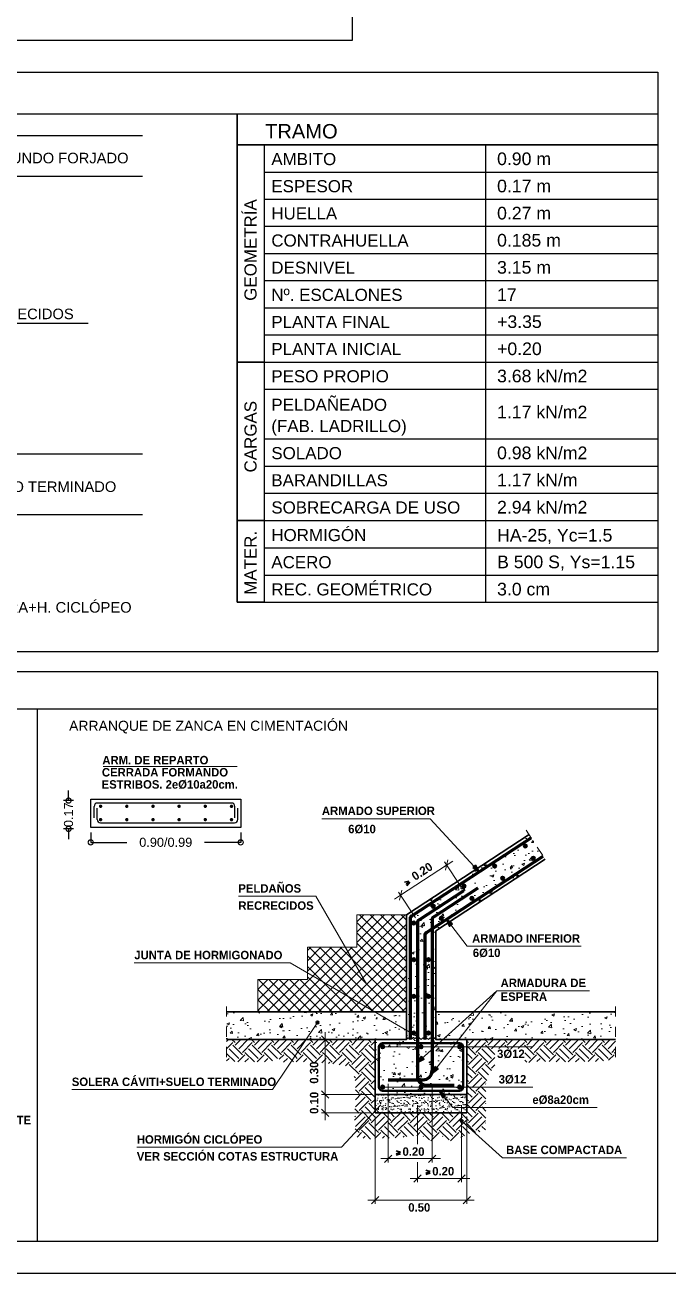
# Model space of a CAD drawing. Extents: x 2455 to 9764, y -806 to 181.
# Drawn here: x 4833.08 to 4839.43, y -582.59 to -570.25 of the extents above; entities that cross this region are included whole.
import ezdxf

# ---------------------------------------------------------------- set-up
doc = ezdxf.new("R2010")
doc.units = 0
doc.header["$LTSCALE"] = 0.2
doc.header["$MEASUREMENT"] = 0
for name, pattern in [('CONTINUA', [0]), ('DASHDOT', [1, 0.5, -0.25, 0, -0.25]), ('PUNTOS2', [0.125, 0, -0.125])]:
    doc.linetypes.add(name, pattern=pattern)
doc.layers.get('0').update_dxf_attribs({"linetype": 'CONTINUOUS'})
for name, color, linetype, lineweight in [('0-CYPE0', 1, 'CONTINUOUS', 13), ('0-CYPE1', 2, 'CONTINUOUS', 18), ('0-CYPE2', 4, 'CONTINUOUS', 35), ('0-CYPE3', 5, 'CONTINUOUS', 50), ('0-CYPE4', 6, 'CONTINUOUS', 70)]:
    doc.layers.add(name, color=color, linetype=linetype, lineweight=lineweight)
doc.layers.add('01_cartela', color=6, linetype='CONTINUOUS', plot=False)
for name, color, linetype in [('01_cotas', 4, 'CONTINUOUS'), ('01_mono instalaciones', 2, 'CONTINUOUS'), ('01_seccion', 7, 'CONTINUOUS'), ('01_textos', 7, 'CONTINUOUS'), ('CUADRO_LINEAS', 7, 'CONTINUOUS'), ('ESC_LINEAS_DE_LA_TABLA', 2, 'CONTINUOUS'), ('MUEBLES', 5, 'CONTINUOUS'), ('UNI_CORTANTES', 3, 'CONTINUOUS'), ('W', 7, 'CONTINUOUS')]:
    doc.layers.add(name, color=color, linetype=linetype)
doc.styles.add('BERNARDO', font='GOTHICB.TTF')
doc.styles.add('Estilo1', font='swissel.ttf')
doc.styles.add('ROMANS', font='romans')
doc.dimstyles.new('DECIMAL-50', dxfattribs={"dimtxt": 0.08, "dimasz": 0.15, "dimexe": 0.05, "dimexo": 0.05, "dimgap": 0.09, "dimtad": 0, "dimzin": 0, "dimdsep": 46, "dimtxsty": 'ROMANS', "dimblk": 'DOTSMALL', "dimcen": 0.09, "dimclrt": 7, "dimadec": 0, "dimazin": 0, "dimtfac": 1.38, "dimtix": 1, "dimtofl": 0, "dimtmove": 2, "dimatfit": 3, "dimldrblk": 'OBLIQUE', "dimfxl": 1, "dimtolj": 1, "dimtzin": 0, "dimarcsym": 0})

# ---------------------------------------------------------------- blocks, each defined once
blk = doc.blocks.new('_DotSmall')
at = {"color": 0, "linetype": 'ByBlock', "const_width": 0.5}
blk.add_lwpolyline([(-0.0625, 0, 1), (0.0625, 0, 1)], format="xyb", close=True, dxfattribs=at)
blk = doc.blocks.new('*D787')
at = {"layer": '01_cotas', "color": 0, "linetype": 'PUNTOS2', "lineweight": -2, "transparency": 16777216}
for p, q in [((4833.726, -578.231), (4833.726, -578.378)), ((4835.209, -578.231), (4835.209, -578.378))]:
    blk.add_line(p, q, dxfattribs=at)
at = {"layer": '01_cotas', "color": 0, "lineweight": -2, "transparency": 16777216}
for p, q in [((4833.726, -578.328), (4834.084, -578.328)), ((4835.209, -578.328), (4834.851, -578.328))]:
    blk.add_line(p, q, dxfattribs=at)
at = {"layer": '01_cotas', "color": 0, "lineweight": -2, "transparency": 16777216, "xscale": 0.1, "yscale": 0.1, "zscale": 0.1, "rotation": 180}
blk.add_blockref('_DotSmall', (4833.726, -578.328), dxfattribs=at)
at = {"layer": '01_cotas', "color": 0, "lineweight": -2, "transparency": 16777216, "xscale": 0.1, "yscale": 0.1, "zscale": 0.1}
blk.add_blockref('_DotSmall', (4835.209, -578.328), dxfattribs=at)
at = {"layer": '01_cotas', "color": 5, "transparency": 16777216, "insert": (4834.468, -578.328), "char_height": 0.09, "attachment_point": 5, "style": 'Estilo1'}
blk.add_mtext('\\A1;0.90/0.99', dxfattribs=at)
blk = doc.blocks.new('*D789')
at = {"layer": '01_cotas', "color": 0, "linetype": 'PUNTOS2', "lineweight": -2, "transparency": 16777216}
for p, q in [((4833.557, -577.915), (4833.457, -577.915)), ((4833.557, -578.195), (4833.457, -578.195))]:
    blk.add_line(p, q, dxfattribs=at)
at = {"layer": '01_cotas', "color": 0, "lineweight": -2, "transparency": 16777216}
for p, q in [((4833.507, -577.915), (4833.507, -577.815)), ((4833.507, -578.195), (4833.507, -578.295))]:
    blk.add_line(p, q, dxfattribs=at)
at = {"layer": '01_cotas', "color": 0, "lineweight": -2, "transparency": 16777216, "xscale": 0.1, "yscale": 0.1, "zscale": 0.1}
for p, rotation in [((4833.507, -577.915), 270), ((4833.507, -578.195), 90)]:
    blk.add_blockref('_DotSmall', p, dxfattribs=dict(at, rotation=rotation))
at = {"layer": '01_cotas', "color": 5, "transparency": 16777216, "insert": (4833.507, -578.055), "char_height": 0.09, "attachment_point": 5, "rotation": 90, "style": 'Estilo1'}
blk.add_mtext('\\A1;0.17', dxfattribs=at)

msp = doc.modelspace()

# ---------------------------------------------------------------- hatches: boundary and pattern name
at = {"layer": '0-CYPE0'}
h = msp.add_hatch(dxfattribs=at)
h.set_pattern_fill('ID0', color=4, scale=1.812498, style=0, pattern_type=2)
h.set_pattern_definition([(50, (4833.89786, -581.98705), (0.2600064, -0.022747), [0.027187, -0.299062]), (355, (4833.89786, -581.98705), (-0.050297, 0.272669), [0.02175, -0.23925]), (100.4514, (4833.91952, -581.98894), (0.20971, 0.249922), [0.023106, -0.254163]), (46.184, (4833.89786, -581.91455), (0.386874, -0.060001), [0.040781, -0.448593]), (96.6356, (4833.9301, -581.91955), (0.338816, 0.353118), [0.034659, -0.381246]), (351.184, (4833.89786, -581.91455), (0.338814, 0.353118), [0.032625, -0.358875]), (21, (4833.9341, -581.93267), (0.216378, -0.1459496), [0.027187, -0.299062]), (326, (4833.9341, -581.93267), (0.088202, 0.262867), [0.02175, -0.23925]), (71.4514, (4833.95214, -581.94483), (0.304581, 0.116917), [0.023106, -0.254163]), (37.5, (4833.89786, -581.98705), (0.004408, 0.1206743), [0, -0.2363497, 0, -0.2428747, 0, -0.240156]), (7.5, (4833.89786, -581.98705), (0.0953628, 0.1429734), [0, -0.1384748, 0, -0.2309122, 0, -0.091531]), (327.5, (4833.81702, -581.98705), (0.1935095, -0.0081762), [0, -0.090625, 0, -0.2827496, 0, -0.375187]), (317.5, (4833.78077, -581.98705), (0.2114043, 0.036288), [0, -0.1178124, 0, -0.1877748, 0, -0.266437])])
h.paths.add_polyline_path([(4838.22, -578.495), (4838.061, -578.252), (4836.847, -579.045), (4836.847, -580.005), (4835.069, -580.005), (4835.069, -580.277), (4836.539, -580.277), (4836.539, -580.821), (4837.446, -580.821), (4837.446, -580.277), (4838.915, -580.277), (4838.915, -580.005), (4837.137, -580.005), (4837.137, -579.202)], flags=0)
h = msp.add_hatch(dxfattribs=at)
h.set_pattern_fill('ID1', color=2, scale=1.812498, style=0, pattern_type=2)
h.set_pattern_definition([(37.5, (4833.897856, -581.987047), (-0.001827, 0.0558775), [0, -0.04407994, 0, -0.04929994, 0, -0.04712494]), (7.5, (4833.897856, -581.98705), (0.0513227, 0.0818415), [0, -0.02377997, 0, -0.03972995, 0, -0.015225]), (327.5, (4833.862186, -581.987047), (0.0903095, 0.00016494), [0, -0.0145, 0, -0.05219993, 0, -0.0681499]), (317.5, (4833.862186, -581.98705), (0.0871775, 0.0254529), [0, -0.00725, 0, -0.03421996, 0, -0.03914995])])
h.paths.add_polyline_path([(4836.539, -581.002), (4836.539, -580.821), (4837.446, -580.821), (4837.446, -581.002)], flags=0)
at = {"layer": '0-CYPE2'}
h = msp.add_hatch(color=256, dxfattribs=at)
edge = h.paths.add_edge_path()
edge.add_arc((4838.023, -578.364), 0.0181, 0, 360)
for points in [[(4837.503, -578.578), (4837.566, -578.619), (4837.53, -578.554)], [(4837.302, -579.135), (4837.244, -579.089), (4837.273, -579.157)], [(4836.998, -580.443), (4836.956, -580.504), (4837.022, -580.47)], [(4837.132, -580.545), (4837.101, -580.613), (4837.16, -580.568)], [(4837.235, -580.83), (4837.176, -580.784), (4837.207, -580.853)]]:
    msp.add_hatch(color=256, dxfattribs=at).paths.add_polyline_path(points)
h = msp.add_hatch(color=256, dxfattribs=at)
edge = h.paths.add_edge_path()
edge.add_arc((4837.72, -578.562), 0.0181, 0, 360)
h = msp.add_hatch(color=256, dxfattribs=at)
edge = h.paths.add_edge_path()
edge.add_arc((4838.102, -578.485), 0.0181, 0, 360)
h = msp.add_hatch(color=256, dxfattribs=at)
edge = h.paths.add_edge_path()
edge.add_arc((4837.799, -578.683), 0.0181, 0, 360)
h = msp.add_hatch(color=256, dxfattribs=at)
edge = h.paths.add_edge_path()
edge.add_arc((4837.416, -578.76), 0.0181, 0, 360)
h = msp.add_hatch(color=256, dxfattribs=at)
edge = h.paths.add_edge_path()
edge.add_arc((4837.495, -578.882), 0.0181, 0, 360)
h = msp.add_hatch(color=256, dxfattribs=at)
edge = h.paths.add_edge_path()
edge.add_arc((4837.113, -578.959), 0.0181, 0, 360)
h = msp.add_hatch(color=256, dxfattribs=at)
edge = h.paths.add_edge_path()
edge.add_arc((4836.92, -579.126), 0.0181, 0, 360)
h = msp.add_hatch(color=256, dxfattribs=at)
edge = h.paths.add_edge_path()
edge.add_arc((4837.192, -579.08), 0.0181, 0, 360)
h = msp.add_hatch(color=256, dxfattribs=at)
edge = h.paths.add_edge_path()
edge.add_arc((4836.92, -579.488), 0.0181, 0, 360)
h = msp.add_hatch(color=256, dxfattribs=at)
edge = h.paths.add_edge_path()
edge.add_arc((4837.065, -579.488), 0.0181, 0, 360)
h = msp.add_hatch(color=256, dxfattribs=at)
edge = h.paths.add_edge_path()
edge.add_arc((4836.92, -579.851), 0.0181, 0, 360)
h = msp.add_hatch(color=256, dxfattribs=at)
edge = h.paths.add_edge_path()
edge.add_arc((4837.065, -579.851), 0.0181, 0, 360)
h = msp.add_hatch(color=256, dxfattribs=at)
edge = h.paths.add_edge_path()
edge.add_arc((4835.969, -580.11), 0.0136, 0, 360)
h = msp.add_hatch(color=256, dxfattribs=at)
edge = h.paths.add_edge_path()
edge.add_arc((4836.92, -580.213), 0.0181, 0, 360)
h = msp.add_hatch(color=256, dxfattribs=at)
edge = h.paths.add_edge_path()
edge.add_arc((4837.065, -580.213), 0.0181, 0, 360)
h = msp.add_hatch(color=256, dxfattribs=at)
edge = h.paths.add_edge_path()
edge.add_arc((4836.612, -580.349), 0.0181, 0, 360)
h = msp.add_hatch(color=256, dxfattribs=at)
edge = h.paths.add_edge_path()
edge.add_arc((4836.992, -580.349), 0.0181, 0, 360)
h = msp.add_hatch(color=256, dxfattribs=at)
edge = h.paths.add_edge_path()
edge.add_arc((4837.373, -580.349), 0.0181, 0, 360)
h = msp.add_hatch(color=256, dxfattribs=at)
edge = h.paths.add_edge_path()
edge.add_arc((4836.612, -580.748), 0.0181, 0, 360)
h = msp.add_hatch(color=256, dxfattribs=at)
edge = h.paths.add_edge_path()
edge.add_arc((4836.992, -580.748), 0.0181, 0, 360)
h = msp.add_hatch(color=256, dxfattribs=at)
edge = h.paths.add_edge_path()
edge.add_arc((4837.373, -580.748), 0.0181, 0, 360)
h = msp.add_hatch(color=256, dxfattribs=at)
edge = h.paths.add_edge_path()
edge.add_arc((4837.394, -581.083), 0.0136, 0, 360)

# ---------------------------------------------------------------- linework, layer by layer
for p, q in [((4818.032, -571.125), (4839.334, -571.125)), ((4833.197, -577.007), (4833.197, -582.272))]:
    msp.add_line(p, q)
at = {"color": 7}
for p, q in [((4835.174, -571.125), (4835.174, -575.955)), ((4839.334, -571.125), (4839.334, -575.955)), ((4835.174, -571.433), (4839.334, -571.433)), ((4835.174, -575.955), (4839.334, -575.955))]:
    msp.add_line(p, q, dxfattribs=at)
for points in [[(4818.032, -570.715), (4839.334, -570.715), (4839.334, -576.443), (4818.032, -576.443)], [(4835.174, -571.125), (4839.334, -571.125), (4839.334, -571.433), (4835.174, -571.433)], [(4818.032, -582.272), (4839.334, -582.272), (4839.334, -576.643), (4818.032, -576.643)]]:
    msp.add_lwpolyline(points, close=True, dxfattribs=at)
at = {"layer": '0-CYPE0', "color": 2}
for p, q in [((4835.773, -580.005), (4836.733, -579.045)), ((4835.876, -580.005), (4836.836, -579.045)), ((4836.358, -579.215), (4836.528, -579.045)), ((4836.358, -579.318), (4836.631, -579.045)), ((4836.358, -579.113), (4836.425, -579.045)), ((4836.847, -579.507), (4836.385, -579.045)), ((4836.847, -579.405), (4836.488, -579.045)), ((4836.847, -579.302), (4836.59, -579.045)), ((4836.847, -579.2), (4836.693, -579.045)), ((4836.847, -579.097), (4836.796, -579.045)), ((4835.979, -580.005), (4836.847, -579.136)), ((4836.847, -579.61), (4836.358, -579.121)), ((4836.081, -580.005), (4836.847, -579.239)), ((4836.847, -579.712), (4836.358, -579.223)), ((4835.568, -580.005), (4836.208, -579.365)), ((4835.671, -580.005), (4836.311, -579.365)), ((4835.869, -579.602), (4836.106, -579.365)), ((4835.869, -579.5), (4836.003, -579.365)), ((4835.869, -579.397), (4835.901, -579.365)), ((4836.525, -580.005), (4835.885, -579.365)), ((4836.627, -580.005), (4835.988, -579.365)), ((4836.73, -580.005), (4836.09, -579.365)), ((4836.184, -580.005), (4836.847, -579.341)), ((4836.832, -580.005), (4836.193, -579.365)), ((4836.847, -579.918), (4836.295, -579.365)), ((4836.847, -579.815), (4836.358, -579.326)), ((4836.422, -580.005), (4835.869, -579.451)), ((4836.286, -580.005), (4836.847, -579.444)), ((4836.32, -580.005), (4835.869, -579.554)), ((4836.217, -580.005), (4835.869, -579.657)), ((4836.389, -580.005), (4836.847, -579.546)), ((4836.491, -580.005), (4836.847, -579.649)), ((4835.379, -579.989), (4835.683, -579.685)), ((4835.379, -579.784), (4835.478, -579.685)), ((4835.379, -579.887), (4835.581, -579.685)), ((4835.602, -580.005), (4835.379, -579.782)), ((4835.704, -580.005), (4835.385, -579.685)), ((4835.466, -580.005), (4835.786, -579.685)), ((4835.807, -580.005), (4835.487, -579.685)), ((4835.91, -580.005), (4835.59, -579.685)), ((4836.012, -580.005), (4835.692, -579.685)), ((4836.115, -580.005), (4835.795, -579.685)), ((4836.594, -580.005), (4836.847, -579.751)), ((4835.499, -580.005), (4835.379, -579.885)), ((4836.696, -580.005), (4836.847, -579.854)), ((4835.397, -580.005), (4835.379, -579.987)), ((4836.799, -580.005), (4836.847, -579.956)), ((4835.069, -580.296), (4835.089, -580.277)), ((4835.154, -580.308), (4835.123, -580.277)), ((4835.154, -580.332), (4835.209, -580.277)), ((4835.19, -580.368), (4835.281, -580.277)), ((4835.346, -580.308), (4835.315, -580.277)), ((4835.346, -580.332), (4835.401, -580.277)), ((4835.382, -580.368), (4835.473, -580.277)), ((4835.538, -580.308), (4835.508, -580.277)), ((4835.538, -580.332), (4835.593, -580.277)), ((4835.574, -580.368), (4835.665, -580.277)), ((4835.731, -580.308), (4835.7, -580.277)), ((4835.731, -580.332), (4835.785, -580.277)), ((4835.767, -580.368), (4835.856, -580.278)), ((4835.856, -580.278), (4835.857, -580.277)), ((4835.923, -580.308), (4835.892, -580.277)), ((4835.923, -580.332), (4835.978, -580.277)), ((4836.044, -580.282), (4836.05, -580.277)), ((4836.115, -580.308), (4836.084, -580.277)), ((4836.115, -580.332), (4836.17, -580.277)), ((4836.151, -580.368), (4836.242, -580.277)), ((4836.307, -580.308), (4836.277, -580.277)), ((4836.307, -580.332), (4836.362, -580.277)), ((4836.343, -580.368), (4836.434, -580.277)), ((4836.5, -580.308), (4836.469, -580.277)), ((4837.461, -580.332), (4837.516, -580.277)), ((4837.497, -580.368), (4837.588, -580.277)), ((4837.653, -580.308), (4837.622, -580.277)), ((4837.653, -580.332), (4837.708, -580.277)), ((4837.689, -580.368), (4837.78, -580.277)), ((4837.845, -580.308), (4837.815, -580.277)), ((4837.845, -580.332), (4837.9, -580.277)), ((4837.881, -580.368), (4837.972, -580.277)), ((4838.038, -580.308), (4838.007, -580.277)), ((4838.038, -580.332), (4838.092, -580.277)), ((4838.074, -580.368), (4838.164, -580.277)), ((4838.23, -580.308), (4838.199, -580.277)), ((4838.23, -580.332), (4838.285, -580.277)), ((4838.266, -580.368), (4838.357, -580.277)), ((4838.422, -580.308), (4838.391, -580.277)), ((4838.422, -580.332), (4838.477, -580.277)), ((4838.458, -580.368), (4838.549, -580.277)), ((4838.614, -580.308), (4838.584, -580.277)), ((4838.614, -580.332), (4838.669, -580.277)), ((4838.65, -580.368), (4838.741, -580.277)), ((4838.807, -580.308), (4838.776, -580.277)), ((4838.807, -580.332), (4838.861, -580.277)), ((4835.069, -580.368), (4835.13, -580.308)), ((4835.19, -580.464), (4835.094, -580.368)), ((4835.226, -580.428), (4835.13, -580.332)), ((4835.226, -580.404), (4835.322, -580.308)), ((4835.345, -580.499), (4835.25, -580.404)), ((4835.382, -580.464), (4835.286, -580.368)), ((4835.418, -580.428), (4835.322, -580.332)), ((4835.418, -580.404), (4835.514, -580.308)), ((4835.525, -580.487), (4835.442, -580.404)), ((4835.574, -580.464), (4835.478, -580.368)), ((4835.611, -580.428), (4835.514, -580.332)), ((4835.611, -580.404), (4835.707, -580.308)), ((4835.717, -580.486), (4835.635, -580.404)), ((4835.746, -580.443), (4835.671, -580.368)), ((4835.775, -580.4), (4835.707, -580.332)), ((4835.803, -580.428), (4835.775, -580.4)), ((4835.803, -580.404), (4835.899, -580.308)), ((4835.923, -580.5), (4835.827, -580.404)), ((4835.959, -580.464), (4835.863, -580.368)), ((4835.995, -580.428), (4835.899, -580.332)), ((4835.959, -580.368), (4836.044, -580.282)), ((4835.995, -580.404), (4836.044, -580.354)), ((4836.044, -580.429), (4836.019, -580.404)), ((4836.044, -580.354), (4836.091, -580.308)), ((4836.151, -580.464), (4836.055, -580.368)), ((4836.187, -580.428), (4836.091, -580.332)), ((4836.187, -580.404), (4836.283, -580.308)), ((4836.307, -580.5), (4836.211, -580.404)), ((4836.343, -580.464), (4836.247, -580.368)), ((4836.38, -580.428), (4836.283, -580.332)), ((4836.38, -580.404), (4836.476, -580.308)), ((4836.5, -580.5), (4836.404, -580.404)), ((4836.536, -580.464), (4836.44, -580.368)), ((4836.539, -580.395), (4836.476, -580.332)), ((4836.5, -580.332), (4836.539, -580.292)), ((4836.536, -580.368), (4836.539, -580.364)), ((4837.461, -580.308), (4837.446, -580.292)), ((4837.533, -580.428), (4837.446, -580.34)), ((4837.533, -580.404), (4837.629, -580.308)), ((4837.653, -580.5), (4837.557, -580.404)), ((4837.689, -580.464), (4837.593, -580.368)), ((4837.721, -580.424), (4837.629, -580.332)), ((4837.762, -580.367), (4837.821, -580.308)), ((4837.857, -580.367), (4837.821, -580.332)), ((4837.954, -580.367), (4838.014, -580.308)), ((4838.11, -580.428), (4838.014, -580.332)), ((4838.11, -580.404), (4838.206, -580.308)), ((4838.223, -580.493), (4838.134, -580.404)), ((4838.266, -580.464), (4838.17, -580.368)), ((4838.302, -580.428), (4838.206, -580.332)), ((4838.302, -580.404), (4838.398, -580.308)), ((4838.421, -580.499), (4838.326, -580.404)), ((4838.458, -580.464), (4838.362, -580.368)), ((4838.494, -580.428), (4838.398, -580.332)), ((4838.494, -580.404), (4838.59, -580.308)), ((4838.611, -580.496), (4838.518, -580.404)), ((4838.65, -580.464), (4838.554, -580.368)), ((4838.686, -580.428), (4838.59, -580.332)), ((4838.686, -580.404), (4838.783, -580.308)), ((4838.796, -580.489), (4838.71, -580.404)), ((4838.843, -580.464), (4838.747, -580.368)), ((4838.879, -580.428), (4838.783, -580.332)), ((4838.843, -580.368), (4838.915, -580.295)), ((4838.879, -580.404), (4838.915, -580.367)), ((4838.915, -580.416), (4838.903, -580.404)), ((4835.15, -580.496), (4835.069, -580.415)), ((4835.069, -580.488), (4835.094, -580.464)), ((4835.181, -580.497), (4835.25, -580.428)), ((4835.251, -580.499), (4835.286, -580.464)), ((4835.372, -580.498), (4835.442, -580.428)), ((4835.446, -580.497), (4835.478, -580.464)), ((4835.591, -580.471), (4835.635, -580.428)), ((4835.633, -580.501), (4835.671, -580.464)), ((4835.73, -580.499), (4835.717, -580.486)), ((4835.767, -580.464), (4835.746, -580.443)), ((4835.756, -580.498), (4835.827, -580.428)), ((4835.829, -580.497), (4835.863, -580.464)), ((4835.945, -580.502), (4836.019, -580.428)), ((4836.011, -580.508), (4836.044, -580.475)), ((4836.115, -580.5), (4836.044, -580.429)), ((4836.044, -580.475), (4836.055, -580.464)), ((4836.077, -580.514), (4836.091, -580.5)), ((4836.121, -580.518), (4836.211, -580.428)), ((4836.184, -580.527), (4836.247, -580.464)), ((4836.245, -580.539), (4836.283, -580.5)), ((4836.38, -580.62), (4836.283, -580.524)), ((4836.307, -580.524), (4836.404, -580.428)), ((4836.343, -580.56), (4836.44, -580.464)), ((4836.38, -580.596), (4836.476, -580.5)), ((4836.539, -580.587), (4836.476, -580.524)), ((4836.5, -580.524), (4836.539, -580.484)), ((4837.497, -580.464), (4837.446, -580.412)), ((4837.461, -580.5), (4837.446, -580.484)), ((4837.461, -580.524), (4837.557, -580.428)), ((4837.497, -580.56), (4837.593, -580.464)), ((4837.533, -580.596), (4837.629, -580.5)), ((4837.688, -580.582), (4837.629, -580.524)), ((4837.653, -580.524), (4837.721, -580.456)), ((4837.689, -580.56), (4837.722, -580.527)), ((4838.074, -580.464), (4838.018, -580.408)), ((4838.038, -580.5), (4838.018, -580.481)), ((4838.058, -580.503), (4838.134, -580.428)), ((4838.138, -580.495), (4838.17, -580.464)), ((4838.26, -580.494), (4838.326, -580.428)), ((4838.329, -580.497), (4838.362, -580.464)), ((4838.447, -580.499), (4838.518, -580.428)), ((4838.521, -580.497), (4838.554, -580.464)), ((4838.643, -580.496), (4838.71, -580.428)), ((4838.716, -580.494), (4838.747, -580.464)), ((4838.847, -580.483), (4838.903, -580.428)), ((4836.343, -580.656), (4836.33, -580.642)), ((4836.34, -580.684), (4836.404, -580.62)), ((4836.5, -580.692), (4836.404, -580.596)), ((4836.536, -580.656), (4836.44, -580.56)), ((4836.536, -580.56), (4836.539, -580.556)), ((4837.533, -580.62), (4837.446, -580.533)), ((4837.497, -580.656), (4837.446, -580.605)), ((4837.461, -580.716), (4837.557, -580.62)), ((4837.642, -580.681), (4837.557, -580.596)), ((4837.66, -580.627), (4837.593, -580.56)), ((4836.343, -580.752), (4836.44, -580.656)), ((4836.38, -580.788), (4836.476, -580.692)), ((4836.536, -580.848), (4836.44, -580.752)), ((4836.539, -580.78), (4836.476, -580.716)), ((4836.5, -580.716), (4836.539, -580.676)), ((4836.536, -580.752), (4836.539, -580.749)), ((4837.461, -580.692), (4837.446, -580.677)), ((4837.469, -580.748), (4837.446, -580.725)), ((4837.533, -580.812), (4837.469, -580.748)), ((4837.501, -580.748), (4837.593, -580.656)), ((4837.533, -580.788), (4837.573, -580.748)), ((4837.573, -580.748), (4837.629, -580.692)), ((4837.632, -580.791), (4837.593, -580.752)), ((4837.632, -580.719), (4837.629, -580.716)), ((4836.38, -580.812), (4836.343, -580.775)), ((4836.343, -580.944), (4836.44, -580.848)), ((4836.344, -580.872), (4836.404, -580.812)), ((4836.38, -580.98), (4836.476, -580.884)), ((4836.5, -580.884), (4836.404, -580.788)), ((4836.5, -580.908), (4836.539, -580.869)), ((4837.497, -580.848), (4837.446, -580.797)), ((4837.461, -580.884), (4837.446, -580.869)), ((4837.461, -580.908), (4837.557, -580.812)), ((4837.497, -580.944), (4837.593, -580.848)), ((4837.632, -580.864), (4837.557, -580.788)), ((4837.563, -580.95), (4837.629, -580.884)), ((4836.335, -581.073), (4836.404, -581.004)), ((4836.38, -581.004), (4836.339, -580.964)), ((4836.5, -581.077), (4836.404, -580.98)), ((4836.536, -581.04), (4836.44, -580.944)), ((4836.539, -580.972), (4836.476, -580.908)), ((4836.5, -581.101), (4836.596, -581.004)), ((4836.536, -580.944), (4836.539, -580.941)), ((4836.572, -581.004), (4836.569, -581.002)), ((4836.692, -581.077), (4836.617, -581.002)), ((4836.728, -581.04), (4836.689, -581.002)), ((4836.713, -581.079), (4836.788, -581.004)), ((4836.764, -581.004), (4836.761, -581.002)), ((4836.827, -581.02), (4836.809, -581.002)), ((4836.884, -581.077), (4836.827, -581.02)), ((4836.92, -581.04), (4836.882, -581.002)), ((4836.884, -581.101), (4836.98, -581.004)), ((4836.956, -581.004), (4836.954, -581.002)), ((4837.076, -581.077), (4837.002, -581.002)), ((4837.112, -581.04), (4837.074, -581.002)), ((4837.076, -581.101), (4837.173, -581.004)), ((4837.148, -581.004), (4837.146, -581.002)), ((4837.269, -581.077), (4837.194, -581.002)), ((4837.305, -581.04), (4837.266, -581.002)), ((4837.269, -581.101), (4837.365, -581.004)), ((4837.461, -581.077), (4837.386, -581.002)), ((4837.479, -580.95), (4837.446, -580.917)), ((4837.497, -581.04), (4837.446, -580.989)), ((4837.461, -581.101), (4837.557, -581.004)), ((4837.533, -581.004), (4837.479, -580.95)), ((4837.533, -580.98), (4837.563, -580.95)), ((4837.632, -581.056), (4837.557, -580.98)), ((4837.632, -580.912), (4837.629, -580.908)), ((4836.343, -581.04), (4836.337, -581.034)), ((4836.343, -581.137), (4836.44, -581.04)), ((4836.38, -581.173), (4836.476, -581.077)), ((4836.495, -581.192), (4836.44, -581.137)), ((4836.543, -581.168), (4836.476, -581.101)), ((4836.536, -581.137), (4836.632, -581.04)), ((4836.572, -581.173), (4836.613, -581.131)), ((4836.613, -581.131), (4836.668, -581.077)), ((4836.728, -581.233), (4836.632, -581.137)), ((4836.669, -581.102), (4836.668, -581.101)), ((4836.764, -581.197), (4836.669, -581.102)), ((4836.692, -581.101), (4836.713, -581.079)), ((4836.728, -581.137), (4836.824, -581.04)), ((4836.764, -581.173), (4836.86, -581.077)), ((4836.918, -581.231), (4836.824, -581.137)), ((4836.956, -581.197), (4836.86, -581.101)), ((4836.92, -581.137), (4837.016, -581.04)), ((4836.956, -581.173), (4837.052, -581.077)), ((4837.112, -581.233), (4837.016, -581.137)), ((4837.148, -581.197), (4837.052, -581.101)), ((4837.112, -581.137), (4837.209, -581.04)), ((4837.148, -581.173), (4837.245, -581.077)), ((4837.305, -581.233), (4837.209, -581.137)), ((4837.341, -581.197), (4837.245, -581.101)), ((4837.305, -581.137), (4837.401, -581.04)), ((4837.341, -581.173), (4837.406, -581.107)), ((4837.441, -581.177), (4837.401, -581.137)), ((4837.406, -581.107), (4837.437, -581.077)), ((4837.532, -581.196), (4837.437, -581.101)), ((4837.497, -581.137), (4837.593, -581.04)), ((4837.533, -581.173), (4837.629, -581.077)), ((4837.628, -581.171), (4837.593, -581.137)), ((4837.631, -581.103), (4837.629, -581.101)), ((4836.38, -581.197), (4836.342, -581.159)), ((4836.359, -581.241), (4836.404, -581.197)), ((4836.448, -581.217), (4836.404, -581.173)), ((4836.42, -581.253), (4836.44, -581.233)), ((4836.493, -581.262), (4836.448, -581.217)), ((4836.536, -581.233), (4836.495, -581.192)), ((4836.536, -581.256), (4836.596, -581.197)), ((4836.572, -581.197), (4836.543, -581.168)), ((4836.677, -581.254), (4836.596, -581.173)), ((4836.612, -581.253), (4836.632, -581.233)), ((4836.736, -581.249), (4836.788, -581.197)), ((4836.853, -581.237), (4836.788, -581.173)), ((4836.816, -581.241), (4836.824, -581.233)), ((4836.949, -581.228), (4836.98, -581.197)), ((4837.076, -581.269), (4836.98, -581.173)), ((4837.014, -581.235), (4837.016, -581.233)), ((4837.09, -581.279), (4837.173, -581.197)), ((4837.269, -581.269), (4837.173, -581.173)), ((4837.206, -581.235), (4837.209, -581.233)), ((4837.282, -581.279), (4837.365, -581.197)), ((4837.422, -581.23), (4837.365, -581.173)), ((4837.387, -581.247), (4837.401, -581.233)), ((4837.471, -581.207), (4837.441, -581.177)), ((4837.573, -581.189), (4837.557, -581.173))]:
    msp.add_line(p, q, dxfattribs=at)
at = {"layer": '0-CYPE0'}
for p, q in [((4837.497, -580.752), (4837.501, -580.748)), ((4837.341, -581.004), (4837.338, -581.002))]:
    msp.add_line(p, q, dxfattribs=at)
at = {"layer": '0-CYPE0', "color": 2}
msp.add_lwpolyline([(4837.632, -580.984), (4837.599, -580.95), (4837.593, -580.944)], dxfattribs=at)
at = {"layer": '0-CYPE1'}
for p, q in [((4835.174, -577.578), (4833.848, -577.578)), ((4836.012, -578.094), (4837.081, -578.094)), ((4837.081, -578.094), (4837.517, -578.566)), ((4836.79, -578.85), (4837.245, -578.553)), ((4837.215, -578.572), (4837.306, -578.513)), ((4837.391, -578.776), (4837.225, -578.522)), ((4837.235, -578.603), (4837.256, -578.502)), ((4836.78, -578.9), (4836.801, -578.8)), ((4835.186, -578.861), (4835.951, -578.861)), ((4836.82, -578.83), (4836.729, -578.89)), ((4836.936, -579.074), (4836.77, -578.82)), ((4836.358, -579.045), (4836.847, -579.045)), ((4836.358, -579.365), (4836.358, -579.045)), ((4837.449, -579.356), (4837.244, -579.089)), ((4835.869, -579.365), (4836.358, -579.365)), ((4835.869, -579.685), (4835.869, -579.365)), ((4837.449, -579.356), (4838.577, -579.356)), ((4834.157, -579.52), (4835.699, -579.52)), ((4836.976, -580.259), (4835.699, -579.52)), ((4835.379, -580.005), (4835.379, -579.685)), ((4835.379, -579.685), (4835.869, -579.685)), ((4837.742, -579.795), (4836.956, -580.505)), ((4837.742, -579.795), (4837.101, -580.613)), ((4837.742, -579.795), (4838.658, -579.795)), ((4835.969, -580.11), (4835.524, -580.773)), ((4836.081, -580.313), (4836.008, -580.241)), ((4836.044, -580.313), (4836.044, -580.204)), ((4836.044, -580.277), (4836.044, -580.821)), ((4836.847, -580.277), (4836.866, -580.259)), ((4836.866, -580.259), (4836.884, -580.277)), ((4836.884, -580.277), (4836.902, -580.259)), ((4836.938, -580.259), (4836.956, -580.277)), ((4836.956, -580.277), (4836.974, -580.259)), ((4836.974, -580.259), (4836.992, -580.277)), ((4836.992, -580.277), (4837.011, -580.259)), ((4837.011, -580.259), (4837.029, -580.277)), ((4837.029, -580.277), (4837.047, -580.259)), ((4837.047, -580.259), (4837.065, -580.277)), ((4837.065, -580.277), (4837.083, -580.259)), ((4837.083, -580.259), (4837.101, -580.277)), ((4837.101, -580.277), (4837.119, -580.259)), ((4837.119, -580.259), (4837.137, -580.277)), ((4836.612, -580.349), (4838.096, -580.349)), ((4833.539, -580.773), (4835.524, -580.773)), ((4836.044, -580.857), (4836.044, -580.748)), ((4836.612, -580.748), (4838.082, -580.748)), ((4836.666, -580.716), (4836.666, -581.492)), ((4837.101, -580.716), (4837.101, -581.492)), ((4837.723, -580.748), (4838.096, -580.748)), ((4836.081, -580.857), (4836.008, -580.784)), ((4836.081, -580.857), (4836.008, -580.784)), ((4836.502, -580.821), (4836.008, -580.821)), ((4836.502, -580.821), (4836.008, -580.821)), ((4836.044, -580.784), (4836.044, -580.893)), ((4836.044, -580.821), (4836.044, -581.002)), ((4837.306, -580.95), (4837.176, -580.784)), ((4836.081, -581.038), (4836.008, -580.966)), ((4836.502, -581.002), (4836.008, -581.002)), ((4836.044, -580.966), (4836.044, -581.074)), ((4836.596, -580.924), (4836.206, -581.343)), ((4836.956, -580.925), (4836.956, -581.312)), ((4838.732, -580.95), (4837.306, -580.95)), ((4837.391, -580.925), (4837.391, -581.687)), ((4838.057, -580.95), (4838.729, -580.95)), ((4836.539, -581.038), (4836.539, -581.901)), ((4837.394, -581.083), (4837.796, -581.447)), ((4837.446, -581.038), (4837.446, -581.901)), ((4834.182, -581.343), (4836.206, -581.343)), ((4837.183, -581.455), (4836.594, -581.455)), ((4836.63, -581.492), (4836.702, -581.419)), ((4836.956, -581.491), (4836.956, -581.687)), ((4837.065, -581.492), (4837.137, -581.419)), ((4837.796, -581.447), (4839.022, -581.447)), ((4836.92, -581.687), (4836.992, -581.614)), ((4837.355, -581.687), (4837.427, -581.614)), ((4837.473, -581.65), (4836.884, -581.65)), ((4836.576, -581.865), (4836.467, -581.865)), ((4836.503, -581.901), (4836.576, -581.828)), ((4836.539, -581.865), (4837.446, -581.865)), ((4837.409, -581.901), (4837.482, -581.828)), ((4837.409, -581.865), (4837.518, -581.865))]:
    msp.add_line(p, q, dxfattribs=at)
at = {"layer": '0-CYPE1', "linetype": 'DASHDOT'}
for p, q in [((4838.031, -578.207), (4838.25, -578.54)), ((4835.069, -579.951), (4835.069, -580.539)), ((4838.915, -579.951), (4838.915, -580.539))]:
    msp.add_line(p, q, dxfattribs=at)
at = {"layer": '0-CYPE1', "color": 2}
msp.add_line((4835.951, -578.861), (4836.457, -579.732), dxfattribs=at)
at = {"layer": '0-CYPE1'}
msp.add_lwpolyline([(4836.902, -580.259), (4836.92, -580.277), (4836.938, -580.259)], dxfattribs=at)
for points in [[(4837.971, -578.658), (4837.934, -578.682), (4837.933, -578.639)], [(4837.599, -578.901), (4837.562, -578.925), (4837.561, -578.882)]]:
    msp.add_solid(points, dxfattribs=at)
at = {"layer": '0-CYPE2'}
for p, q in [((4838.061, -578.252), (4836.847, -579.045)), ((4838.22, -578.495), (4837.137, -579.202)), ((4836.847, -579.045), (4836.847, -580.277)), ((4837.137, -579.202), (4837.137, -580.277)), ((4835.069, -580.005), (4836.847, -580.005)), ((4837.137, -580.005), (4838.915, -580.005)), ((4835.069, -580.277), (4836.847, -580.277)), ((4836.539, -581.002), (4836.539, -580.277)), ((4837.137, -580.277), (4838.915, -580.277)), ((4837.446, -580.277), (4837.446, -581.002)), ((4837.446, -580.821), (4836.539, -580.821)), ((4837.446, -581.002), (4836.539, -581.002))]:
    msp.add_line(p, q, dxfattribs=at)
at = {"layer": '0-CYPE2', "color": 5}
for p, q in [((4836.829, -578.722), (4836.872, -578.711)), ((4836.845, -578.746), (4836.872, -578.711)), ((4836.853, -578.758), (4836.88, -578.723)), ((4836.746, -581.378), (4836.788, -581.392)), ((4836.746, -581.407), (4836.788, -581.392)), ((4836.746, -581.421), (4836.788, -581.407)), ((4837.04, -581.569), (4837.082, -581.583)), ((4837.04, -581.598), (4837.082, -581.583)), ((4837.04, -581.612), (4837.082, -581.598))]:
    msp.add_line(p, q, dxfattribs=at)
at = {"layer": '0-CYPE2', "const_width": 0.0165}
for points in [[(4833.824, -577.98, 1), (4833.824, -577.963, 1)], [(4834.083, -577.98, 1), (4834.083, -577.963, 1)], [(4834.342, -577.98, 1), (4834.342, -577.963, 1)], [(4834.6, -577.98, 1), (4834.6, -577.963, 1)], [(4834.859, -577.98, 1), (4834.859, -577.963, 1)], [(4835.118, -577.98, 1), (4835.118, -577.963, 1)], [(4833.824, -578.095, -1), (4833.824, -578.112, -1)], [(4834.083, -578.095, -1), (4834.083, -578.112, -1)], [(4834.342, -578.095, -1), (4834.342, -578.112, -1)], [(4834.6, -578.095, -1), (4834.6, -578.112, -1)], [(4834.859, -578.095, -1), (4834.859, -578.112, -1)], [(4835.118, -578.095, -1), (4835.118, -578.112, -1)]]:
    msp.add_lwpolyline(points, format="xyb", close=True, dxfattribs=at)
at = {"layer": '0-CYPE2'}
for points in [[(4837.503, -578.578), (4837.566, -578.619), (4837.53, -578.554)], [(4837.302, -579.135), (4837.244, -579.089), (4837.273, -579.157)], [(4836.998, -580.443), (4836.956, -580.504), (4837.022, -580.47)], [(4837.132, -580.545), (4837.101, -580.613), (4837.16, -580.568)], [(4837.235, -580.83), (4837.176, -580.784), (4837.207, -580.853)]]:
    msp.add_lwpolyline(points, close=True, dxfattribs=at)
for points in [[(4837.503, -578.578), (4837.53, -578.554)], [(4837.302, -579.135), (4837.273, -579.157)], [(4836.998, -580.443), (4837.022, -580.47)], [(4837.132, -580.545), (4837.16, -580.568)], [(4837.235, -580.83), (4837.207, -580.853)]]:
    msp.add_lwpolyline(points, dxfattribs=at)
for centre, radius in [((4838.023, -578.364), 0.0181), ((4837.72, -578.562), 0.0181), ((4838.102, -578.485), 0.0181), ((4837.799, -578.683), 0.0181), ((4837.416, -578.76), 0.0181), ((4837.495, -578.882), 0.0181), ((4837.113, -578.959), 0.0181), ((4836.92, -579.126), 0.0181), ((4837.192, -579.08), 0.0181), ((4836.92, -579.488), 0.0181), ((4837.065, -579.488), 0.0181), ((4836.92, -579.851), 0.0181), ((4837.065, -579.851), 0.0181), ((4835.969, -580.11), 0.0136), ((4836.92, -580.213), 0.0181), ((4837.065, -580.213), 0.0181), ((4836.612, -580.349), 0.0181), ((4836.992, -580.349), 0.0181), ((4837.373, -580.349), 0.0181), ((4836.612, -580.748), 0.0181), ((4836.992, -580.748), 0.0181), ((4837.373, -580.748), 0.0181), ((4837.394, -581.083), 0.0136)]:
    msp.add_circle(centre, radius, dxfattribs=at)
at = {"layer": '0-CYPE3'}
for p, q in [((4836.576, -580.748), (4836.576, -580.349)), ((4836.612, -580.313), (4837.373, -580.313)), ((4837.409, -580.349), (4837.409, -580.748)), ((4836.612, -580.784), (4837.373, -580.784))]:
    msp.add_line(p, q, dxfattribs=at)
for centre, start, end in [((4836.612, -580.349), 90, 180), ((4837.373, -580.349), 0, 90), ((4836.612, -580.748), 180, 270), ((4837.373, -580.748), 270, 360)]:
    msp.add_arc(centre, 0.0362, start, end, dxfattribs=at)
at = {"layer": '0-CYPE4'}
for p, q in [((4836.9, -579.054), (4838.081, -578.282)), ((4837.045, -579.219), (4838.2, -578.465)), ((4837.118, -579.064), (4837.556, -578.777)), ((4836.973, -579.094), (4837.411, -578.807)), ((4836.884, -579.085), (4836.884, -580.277)), ((4836.956, -579.124), (4836.956, -580.639)), ((4837.101, -579.094), (4837.101, -580.585)), ((4837.029, -579.25), (4837.029, -580.277)), ((4836.666, -580.676), (4837.011, -580.676)), ((4837.047, -580.73), (4837.319, -580.73))]:
    msp.add_line(p, q, dxfattribs=at)
for centre, radius, start, end in [((4836.92, -579.085), 0.0362, 123.1684, 180), ((4836.992, -579.124), 0.0362, 123.1684, 180), ((4837.137, -579.094), 0.0362, 123.1684, 180), ((4837.065, -579.25), 0.0362, 123.1684, 180), ((4837.047, -580.639), 0.0906, 180, 270), ((4837.011, -580.585), 0.0906, 270, 360)]:
    msp.add_arc(centre, radius, start, end, dxfattribs=at)
at = {"layer": '01_cartela', "color": 3}
msp.add_lwpolyline([(4817.719, -561.051), (4817.719, -582.586), (4848.357, -582.586), (4848.357, -561.051)], close=True, dxfattribs=at)
at = {"layer": '01_mono instalaciones', "color": 5}
msp.add_line((4818.032, -577.007), (4839.334, -577.007), dxfattribs=at)
at = {"layer": '01_seccion', "color": 5}
for p, q in [((4834.237, -571.344), (4831.639, -571.344)), ((4834.237, -571.744), (4831.939, -571.744)), ((4834.237, -574.489), (4831.099, -574.489)), ((4834.237, -575.089), (4831.264, -575.089))]:
    msp.add_line(p, q, dxfattribs=at)
at = {"layer": 'CUADRO_LINEAS'}
msp.add_line((4836.314, -570.399), (4836.314, -566.398), dxfattribs=at)
for points in [[(4823.584, -570.399), (4826.734, -570.399), (4829.884, -570.399), (4833.034, -570.399), (4836.314, -570.399)], [(4823.584, -570.715), (4826.734, -570.715), (4829.884, -570.715), (4833.034, -570.715), (4836.184, -570.715), (4839.334, -570.715)]]:
    msp.add_lwpolyline(points, dxfattribs=at)
at = {"layer": 'ESC_LINEAS_DE_LA_TABLA'}
for p, q in [((4835.442, -571.433), (4835.442, -575.955)), ((4837.631, -571.433), (4837.631, -575.955)), ((4835.442, -571.701), (4839.334, -571.701)), ((4835.442, -571.97), (4839.334, -571.97)), ((4835.442, -572.238), (4839.334, -572.238)), ((4835.442, -572.506), (4839.334, -572.506)), ((4835.442, -572.775), (4839.334, -572.775)), ((4835.442, -573.043), (4839.334, -573.043)), ((4835.442, -573.311), (4839.334, -573.311)), ((4835.174, -573.58), (4839.334, -573.58)), ((4835.442, -573.848), (4839.334, -573.848)), ((4835.442, -574.34), (4839.334, -574.34)), ((4835.442, -574.608), (4839.334, -574.608)), ((4835.442, -574.877), (4839.334, -574.877)), ((4835.174, -575.145), (4839.334, -575.145)), ((4835.442, -575.418), (4839.334, -575.418)), ((4835.442, -575.687), (4839.334, -575.687))]:
    msp.add_line(p, q, dxfattribs=at)
at = {"layer": 'ESC_LINEAS_DE_LA_TABLA', "color": 7, "true_color": 0xf2f1f0}
for points in [[(4835.174, -571.433), (4835.442, -571.433), (4835.442, -573.58), (4835.174, -573.58)], [(4835.174, -573.58), (4835.442, -573.58), (4835.442, -575.145), (4835.174, -575.145)], [(4835.174, -575.145), (4835.442, -575.145), (4835.442, -575.955), (4835.174, -575.955)]]:
    msp.add_lwpolyline(points, close=True, dxfattribs=at)
at = {"layer": 'MUEBLES'}
msp.add_lwpolyline([(4833.726, -577.902), (4835.209, -577.902), (4835.209, -578.181), (4833.726, -578.181)], close=True, dxfattribs=at)
at = {"layer": 'UNI_CORTANTES', "color": 4, "linetype": 'CONTINUA'}
msp.add_line((4833.702, -573.198), (4831.749, -573.198), dxfattribs=at)
at = {"layer": 'W', "color": 6, "linetype": 'Continuous'}
for p, q in [((4833.761, -578.085), (4833.761, -577.972)), ((4833.791, -578.103), (4833.791, -577.99)), ((4833.794, -577.939), (4835.118, -577.939)), ((4835.151, -578.085), (4835.151, -577.972)), ((4835.181, -578.103), (4835.181, -577.99)), ((4833.824, -578.136), (4835.148, -578.136))]:
    msp.add_line(p, q, dxfattribs=at)
for centre, start, end in [((4833.794, -577.972), 90, 180), ((4835.118, -577.972), 0, 90), ((4833.824, -578.103), 180, 270), ((4835.148, -578.103), 270, 0)]:
    msp.add_arc(centre, 0.0329, start, end, dxfattribs=at)

# ---------------------------------------------------------------- texts
at = {"color": 7, "linetype": 'Continuous', "style": 'Estilo1'}
for s, height, p in [('SEGUNDO FORJADO', 0.10417, (4832.629, -571.615)), ('0.90 m', 0.125, (4837.744, -571.633)), ('0.17 m', 0.125, (4837.744, -571.902)), ('0.27 m', 0.125, (4837.744, -572.17)), ('0.185 m', 0.125, (4837.744, -572.438)), ('3.15 m', 0.125, (4837.744, -572.706)), ('17', 0.125, (4837.744, -572.975)), ('PELDAÑOS RECRECIDOS', 0.10417, (4831.755, -573.156)), ('+3.35', 0.125, (4837.744, -573.243)), ('+0.20', 0.125, (4837.744, -573.511)), ('3.68 kN/m2', 0.125, (4837.744, -573.78)), ('1.17 kN/m2', 0.125, (4837.744, -574.136)), ('0.98 kN/m2', 0.125, (4837.744, -574.54)), ('1.17 kN/m', 0.125, (4837.744, -574.808)), ('SOLERA CAVITI + SUELO TERMINADO', 0.10417, (4831.307, -574.864)), ('2.94 kN/m2', 0.125, (4837.744, -575.077)), ('HA-25, Yc=1.5', 0.12501, (4837.744, -575.354)), ('B 500 S, Ys=1.15', 0.12501, (4837.744, -575.618)), ('3.0 cm', 0.125, (4837.744, -575.887)), ('ZAPATA ESCALERA+H. CICLÓPEO', 0.10417, (4831.725, -576.057)), ('ARRANQUE DE ZANCA EN CIMENTACIÓN', 0.099, (4833.512, -577.225))]:
    msp.add_text(s, height=height, dxfattribs=at).set_placement(p)
at = {"color": 5, "linetype": 'Continuous', "style": 'BERNARDO'}
for s, height, p in [('ARM. DE REPARTO', 0.08353, (4833.841, -577.557)), ('CERRADA FORMANDO', 0.08353, (4833.837, -577.677)), ('ESTRIBOS. 2e%%C10a20cm.', 0.08353, (4833.834, -577.797)), ('ARMADO SUPERIOR', 0.08353, (4836.012, -578.058)), ('6%%C10', 0.0835, (4836.272, -578.238)), ('PELDAÑOS', 0.0835, (4835.186, -578.825)), ('RECRECIDOS', 0.0835, (4835.186, -578.995)), ('ARMADO INFERIOR', 0.08353, (4837.497, -579.32)), ('JUNTA DE HORMIGONADO', 0.08353, (4834.157, -579.484)), ('6%%C10', 0.0835, (4837.504, -579.462)), ('ARMADURA DE', 0.08353, (4837.779, -579.759)), ('ESPERA', 0.0835, (4837.779, -579.895)), ('3%%c12', 0.0835, (4837.744, -580.46)), ('SOLERA CÁVITI+SUELO TERMINADO', 0.08353, (4833.539, -580.737)), ('3%%c12', 0.0835, (4837.76, -580.712)), ('e%%c8a20cm', 0.0835, (4838.093, -580.914)), ('PARED DE FÁBRICA RESISTENTE', 0.08353, (4831.294, -581.115)), ('HORMIGÓN CICLÓPEO', 0.08353, (4834.182, -581.307)), ('VER SECCIÓN COTAS ESTRUCTURA', 0.08353, (4834.182, -581.474)), ('0.20', 0.0835, (4836.809, -581.427)), ('BASE COMPACTADA', 0.08353, (4837.833, -581.41)), ('0.20', 0.0835, (4837.103, -581.621)), ('0.50', 0.0835, (4836.866, -581.979))]:
    msp.add_text(s, height=height, dxfattribs=at).set_placement(p)
for s, rotation, p in [('0.20', 33.1683, (4836.934, -578.71)), ('0.30', 90, (4835.977, -580.714)), ('0.10', 90, (4835.977, -581.013))]:
    msp.add_text(s, height=0.084, rotation=rotation, dxfattribs=at).set_placement(p)
at = {"layer": '01_textos', "color": 1, "style": 'Estilo1'}
for s, height, p in [('TRAMO', 0.1423, (4835.45, -571.369)), ('AMBITO', 0.1198, (4835.512, -571.633)), ('ESPESOR', 0.1198, (4835.512, -571.901)), ('HUELLA', 0.1198, (4835.512, -572.17)), ('CONTRAHUELLA', 0.11976, (4835.512, -572.438)), ('DESNIVEL ', 0.1198, (4835.512, -572.706)), ('Nº. ESCALONES', 0.11976, (4835.512, -572.975)), ('PLANTA FINAL', 0.11976, (4835.512, -573.243)), ('PLANTA INICIAL', 0.11976, (4835.512, -573.511)), ('PESO PROPIO', 0.11976, (4835.512, -573.78)), ('PELDAÑEADO', 0.1198, (4835.512, -574.062)), ('(FAB. LADRILLO)', 0.11976, (4835.512, -574.272)), ('SOLADO', 0.1198, (4835.512, -574.54)), ('BARANDILLAS', 0.11976, (4835.512, -574.808)), ('SOBRECARGA DE USO', 0.11976, (4835.512, -575.077)), ('HORMIGÓN', 0.1198, (4835.512, -575.35)), ('ACERO', 0.1198, (4835.512, -575.618)), ('REC. GEOMÉTRICO', 0.11976, (4835.512, -575.887))]:
    msp.add_text(s, height=height, dxfattribs=at).set_placement(p)
for s, p in [('GEOMETRÍA', (4835.366, -572.974)), ('CARGAS', (4835.366, -574.671)), ('MATER.', (4835.366, -575.881))]:
    msp.add_text(s, height=0.1198, rotation=90, dxfattribs=at).set_placement(p)

# ---------------------------------------------------------------- dimensions: what is measured, and where the dimension line sits
at = {"layer": '01_cotas'}
dim = msp.add_aligned_dim(p1=(4833.607, -577.915), p2=(4833.607, -578.195), distance=-0.1, text='0.17', dimstyle='DECIMAL-50', override={"dimtxt": 0.09, "dimasz": 0.1, "dimtxsty": 'Estilo1', "dimsah": 1, "dimclrt": 5, "dimfxl": 0.09, "dimarcsym": 2}, dxfattribs=at)
dim.commit()
dim.dimension.update_dxf_attribs({"geometry": '*D789', "text_midpoint": (4833.507, -578.055)})
dim = msp.add_linear_dim(base=(4835.209, -578.328), p1=(4833.726, -578.181), p2=(4835.209, -578.181), text='0.90/0.99', dimstyle='DECIMAL-50', override={"dimtxt": 0.09, "dimasz": 0.1, "dimtxsty": 'Estilo1', "dimsah": 1, "dimclrt": 5, "dimfxl": 0.09, "dimarcsym": 2}, dxfattribs=at)
dim.commit()
dim.dimension.update_dxf_attribs({"geometry": '*D787', "text_midpoint": (4834.468, -578.328)})

doc.saveas('drawing.dxf')
